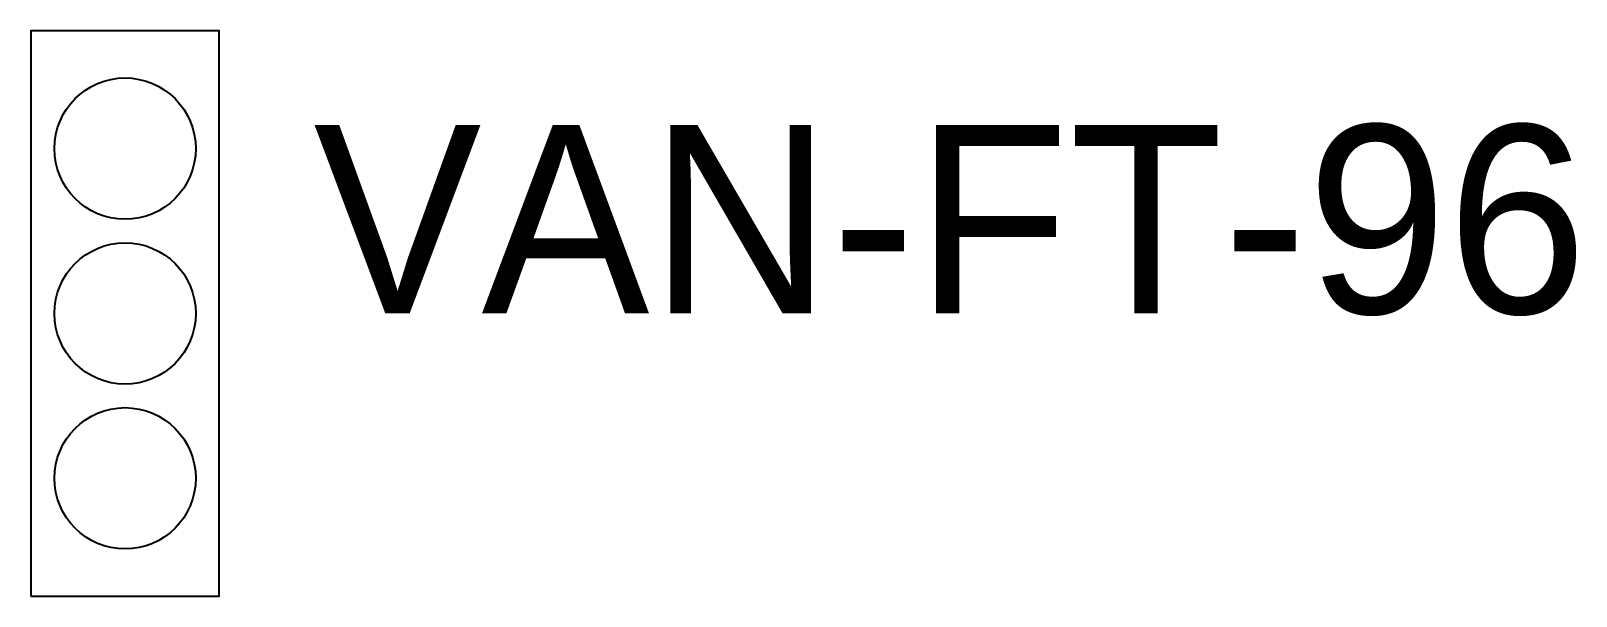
# Model space of a CAD drawing. Header units: inches. Extents: x 486474 to 494239, y 5455982 to 5459995.
# Drawn here: x 488853.26 to 488869.66, y 5456065.49 to 5456071.49 of the extents above; entities that cross this region are included whole.
import ezdxf

# ---------------------------------------------------------------- set-up
doc = ezdxf.new("R2010")
doc.units = ezdxf.units.IN
doc.header["$MEASUREMENT"] = 0
doc.layers.add('Traffic Signals', color=10, linetype='Continuous')

msp = doc.modelspace()

# ---------------------------------------------------------------- linework, layer by layer
at = {"layer": 'Traffic Signals', "color": 1}
msp.add_lwpolyline([(488853.256, 5456065.494), (488855.256, 5456065.494), (488855.256, 5456071.494), (488853.256, 5456071.494)], close=True, dxfattribs=at)
for centre in [(488854.256, 5456070.244), (488854.256, 5456068.494), (488854.256, 5456066.744)]:
    msp.add_circle(centre, 0.75, dxfattribs=at)

# ---------------------------------------------------------------- texts
msp.add_text('VAN-FT-96', height=2, dxfattribs=at).set_placement((488856.256, 5456068.494))

doc.saveas('drawing.dxf')
